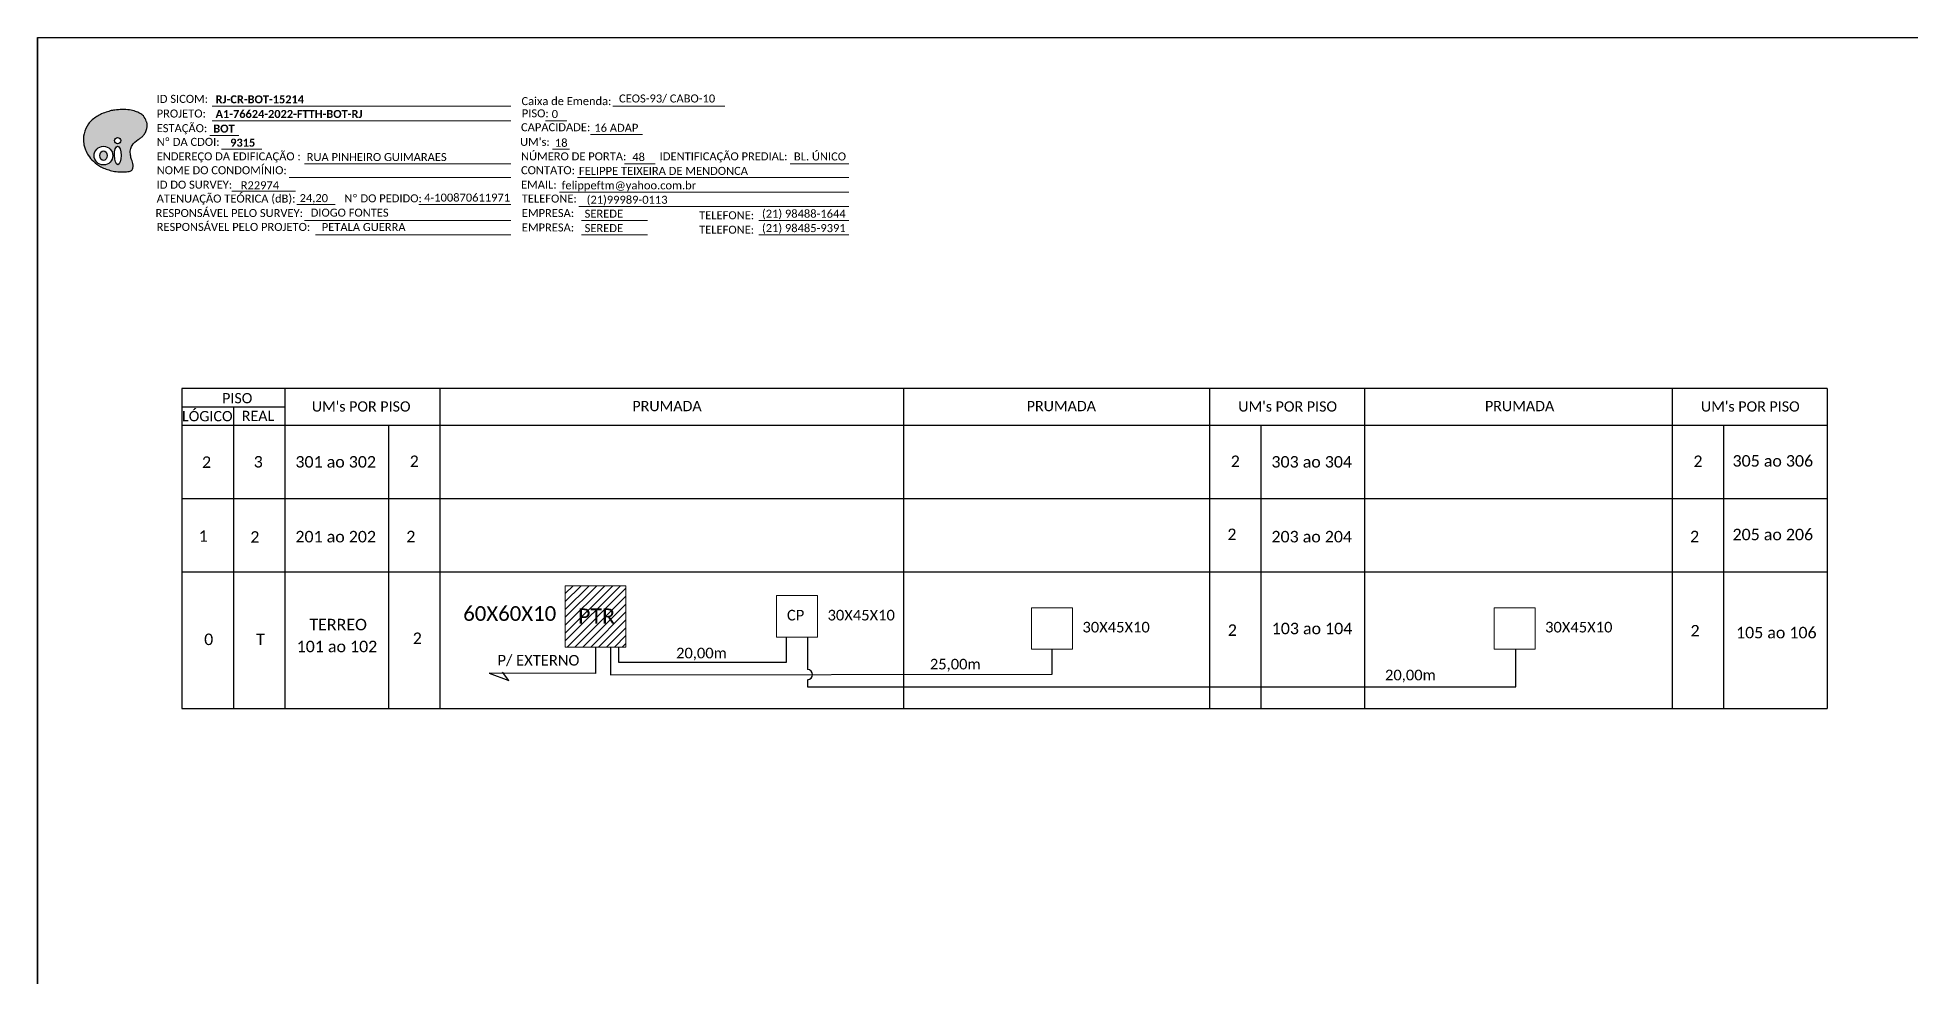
# Model space of a CAD drawing. Extents: x -4 to 837, y 1 to 595.
# Drawn here: x -3.8 to 415.9, y 384.9 to 595.3 of the extents above; entities that cross this region are included whole.
import ezdxf
from ezdxf.enums import TextEntityAlignment as Align

# ---------------------------------------------------------------- set-up
doc = ezdxf.new("R2010")
doc.units = 0
doc.styles.add('WMF-Calibri0', font='calibri.ttf')
doc.styles.add('WMF-Calibri1', font='calibrib.ttf')

# ---------------------------------------------------------------- blocks, each defined once
blk = doc.blocks.new('OI')
h = blk.add_hatch(color=40)
edge = h.paths.add_edge_path()
edge.add_spline(control_points=[(4.35, -0.67), (3.92, -0.99), (3.26, -1.5), (2.81, -2.59), (2.9, -3.5), (3.06, -4.27), (3.31, -4.85), (3.37, -5.39), (3.4, -5.88), (3.2, -6.4), (2.54, -6.61), (1.65, -6.63), (0.55, -6.67), (-0.56, -6.42), (-1.61, -6.14), (-2.77, -5.61), (-3.92, -4.77), (-4.89, -3.7), (-5.34, -2.65), (-5.6, -1.94), (-5.85, -0.96), (-5.71, 0.47), (-5.1, 2.02), (-4.14, 3.02), (-3.3, 3.61), (-2.37, 4.16), (-1.36, 4.44), (-0.56, 4.7), (0.79, 4.85), (2.24, 4.97), (3.79, 4.57), (4.67, 4.21), (5.44, 3.65), (5.76, 2.99), (6.03, 2.21), (6.01, 1.46), (5.72, 0.64), (5.31, 0.08), (4.88, -0.38), (4.51, -0.55), (4.35, -0.67)], knot_values=[0, 0, 0, 0, 1.60434, 2.417191, 3.427595, 4.282808, 4.776746, 5.304182, 5.888771, 6.258406, 6.858137, 7.79129, 8.986195, 10.124242, 11.187857, 12.242908, 13.953784, 15.414161, 16.515391, 17.349188, 17.675853, 19.552021, 21.515531, 22.568638, 23.63245, 24.621084, 25.782718, 26.745347, 27.142653, 29.870543, 31.004649, 31.921532, 32.709589, 33.801391, 34.042471, 35.192333, 35.971461, 36.628871, 37.254359, 37.836911, 37.836911, 37.836911, 37.836911], degree=3, periodic=0)
h.paths.add_polyline_path([(1.13, -0.87, -1), (-0.04, -0.87, -1)], flags=16)
edge = h.paths.add_edge_path(flags=16)
edge.add_ellipse((0.56, -3.59), major_axis=(-0.02, 1.71), ratio=0.361305, start_angle=0, end_angle=360)
h.paths.add_polyline_path([(-0.36, -3.62, -1), (-3.8, -3.62, -1)], flags=16)
edge = h.paths.add_edge_path(flags=0)
edge.add_ellipse((-2.08, -3.62), major_axis=(0, 0.885), ratio=0.758294, start_angle=0, end_angle=360)
at = {"color": 40}
for centre, radius in [((-2.08, -3.62), 1.72), ((0.54, -0.87), 0.587)]:
    blk.add_circle(centre, radius, dxfattribs=at)
blk.add_ellipse((-2.08, -3.62), major_axis=(0, 0.885), ratio=0.758294, start_param=-3.141592653589792, end_param=3.141592653589792, dxfattribs=at)
blk.add_ellipse((0.56, -3.59), major_axis=(-0.02, 1.71), ratio=0.361305, dxfattribs=at)
at = {"color": 40, "start_tangent": (-0.800898, -0.598801), "end_tangent": (-0.800898, -0.598801)}
blk.add_spline([(4.35, -0.67), (3.2, -1.78), (2.9, -2.54), (2.92, -3.55), (3.12, -4.38), (3.28, -4.85), (3.37, -5.37), (3.35, -5.95), (3.2, -6.29), (2.66, -6.55), (1.73, -6.63), (0.54, -6.62), (-0.58, -6.41), (-1.6, -6.11), (-2.56, -5.67), (-3.95, -4.67), (-4.89, -3.56), (-5.37, -2.56), (-5.64, -1.78), (-5.72, -1.46), (-5.63, 0.42), (-4.84, 2.22), (-4.13, 2.99), (-3.27, 3.62), (-2.4, 4.09), (-1.3, 4.47), (-0.37, 4.72), (0.02, 4.77), (2.75, 4.8), (3.85, 4.53), (4.69, 4.16), (5.31, 3.68), (5.85, 2.73), (5.93, 2.5), (5.94, 1.35), (5.67, 0.62), (5.29, 0.08), (4.84, -0.36), (4.35, -0.67)], degree=3, dxfattribs=at)

msp = doc.modelspace()

# ---------------------------------------------------------------- hatches: boundary and pattern name
h = msp.add_hatch()
h.set_pattern_fill('ANSI31', color=1, scale=10, style=0)
h.set_pattern_definition([(45, (-497.1666, 74.7376), (-0.8838835, 0.8838835), [])])
h.paths.add_polyline_path([(114.45, 458.7), (128.02, 458.7), (128.02, 472.46), (114.45, 472.46)])
h.paths.add_polyline_path([(116.46, 463.05), (126.54, 463.05), (126.54, 468.2), (116.46, 468.2)], flags=24)

# ---------------------------------------------------------------- linework, layer by layer
msp.add_line((-3.83, 595.26), (-3.83, 1.26))
at = {"color": 7}
msp.add_lwpolyline([(-3.83, 595.26), (837.17, 595.26), (837.17, 1.26), (-3.83, 1.26)], close=True, dxfattribs=at)
at = {"color": 7, "lineweight": 0}
for points in [[(35.28, 579.86), (102.25, 579.86)], [(125.09, 579.86), (150.22, 579.86)], [(35.28, 576.58), (102.25, 576.58)], [(110.04, 576.62), (114.79, 576.62)], [(34.76, 573.3), (41.31, 573.3)], [(120.09, 573.51), (131.71, 573.51)], [(37.42, 570.23), (46.44, 570.23)], [(55.99, 566.99), (102.25, 566.99)], [(111.59, 570.23), (115.42, 570.23)], [(127.68, 566.99), (134.62, 566.99)], [(164.85, 566.99), (177.99, 566.99)], [(52.58, 563.88), (102.25, 563.88)], [(117.21, 563.88), (177.99, 563.88)], [(39.74, 560.82), (53.96, 560.82)], [(113.17, 560.64), (177.99, 560.64)], [(54.28, 557.85), (62.88, 557.85)], [(55.99, 554.29), (102.25, 554.29)], [(81.65, 557.85), (102.27, 557.85)], [(117.45, 557.41), (177.99, 557.41)], [(118.06, 554.29), (132.86, 554.29)], [(157.8, 554.29), (177.99, 554.29)], [(58.48, 551.06), (102.25, 551.06)], [(118.06, 551.06), (132.86, 551.06)], [(157.8, 551.06), (177.99, 551.06)]]:
    msp.add_lwpolyline(points, dxfattribs=at)
for points in [[(397.19, 516.62), (28.52, 516.62), (28.52, 444.93), (397.19, 444.93)], [(51.67, 444.93), (51.67, 516.62)], [(86.39, 444.93), (86.39, 516.62)], [(190.21, 516.62), (190.21, 444.93)], [(258.8, 516.62), (258.8, 444.93)], [(293.52, 516.62), (293.52, 444.93)], [(362.47, 516.62), (362.47, 444.93)], [(397.19, 516.62), (397.19, 444.93)], [(40.1, 512.51), (40.1, 444.93)], [(28.52, 508.4), (397.19, 508.4)], [(74.81, 508.4), (74.81, 444.93)], [(270.37, 444.93), (270.37, 508.4)], [(374.04, 444.93), (374.04, 508.4)], [(28.52, 492.03), (397.19, 492.03)], [(28.52, 475.55), (397.19, 475.55)]]:
    msp.add_lwpolyline(points)
at = {"color": 0}
msp.add_lwpolyline([(28.52, 512.51), (51.67, 512.51)], dxfattribs=at)
at = {"color": 1, "lineweight": 0}
msp.add_lwpolyline([(114.45, 472.46), (128.02, 472.46), (128.02, 458.7), (114.45, 458.7)], close=True, dxfattribs=at)
at = {"lineweight": 0}
for points in [[(170.99, 470.24), (161.8, 470.24), (161.8, 460.92), (170.99, 460.92)], [(228.11, 467.54), (218.92, 467.54), (218.92, 458.23), (228.11, 458.23)], [(331.78, 467.54), (322.59, 467.54), (322.59, 458.23), (331.78, 458.23)]]:
    msp.add_lwpolyline(points, close=True, dxfattribs=at)
at = {"color": 1}
for points in [[(121.24, 458.71), (121.23, 452.82), (97.35, 452.86)], [(97.35, 452.86), (101.76, 451.26)], [(101.76, 451.26), (100.36, 453.09)]]:
    msp.add_lwpolyline(points, dxfattribs=at)
at = {"color": 3}
for points in [[(124.6, 458.7), (124.6, 452.47), (223.52, 452.62), (223.52, 458.23)], [(163.93, 460.92), (163.93, 455.24), (126.41, 455.24), (126.41, 458.7)], [(168.73, 460.92), (168.73, 453.67)], [(168.73, 451.41), (168.73, 449.79), (327.44, 449.79), (327.44, 458.23)]]:
    msp.add_lwpolyline(points, dxfattribs=at)
msp.add_arc((168.73, 452.54), 1.13, 270, 90, dxfattribs=at)

# ---------------------------------------------------------------- block references
at = {"color": 7, "xscale": 1.213923925163967, "yscale": 1.213923925163967, "zscale": 1.213923925163967, "rotation": 0.1532896023949059}
msp.add_blockref('OI', (13.47, 573.2), dxfattribs=at)

# ---------------------------------------------------------------- texts
at = {"color": 7, "lineweight": 0, "style": 'WMF-Calibri0'}
for s, height, p in [('ID SICOM:', 1.793, (22.88, 580.61)), ('Caixa de Emenda:', 1.7927, (104.63, 580.11)), ('PROJETO:', 1.793, (22.88, 577.33)), ('ESTAÇÃO:', 1.793, (22.88, 574.05)), ('CAPACIDADE:', 1.7927, (104.52, 574.26)), ('Nº DA CDOI:', 1.7927, (22.88, 570.98)), ("UM's:", 1.793, (104.32, 570.98)), ('ENDEREÇO DA EDIFICAÇÃO :', 1.7927, (22.88, 567.74)), ('NOME DO CONDOMÍNIO:', 1.7927, (22.88, 564.63)), ('NÚMERO DE PORTA:', 1.7927, (104.52, 567.74)), ('IDENTIFICAÇÃO PREDIAL:', 1.7927, (135.6, 567.74)), ('ID DO SURVEY:', 1.7927, (22.88, 561.39)), ('CONTATO:', 1.793, (104.52, 564.63)), ('EMAIL:', 1.793, (104.52, 561.39)), ('ATENUAÇÃO TEÓRICA (dB):', 1.7927, (22.88, 558.28)), ('Nº DO PEDIDO:', 1.7927, (64.93, 558.33)), ('TELEFONE:', 1.793, (104.7, 558.28)), ('RESPONSÁVEL PELO SURVEY:', 1.7927, (22.63, 555.04)), ('RESPONSÁVEL PELO PROJETO:', 1.7927, (22.88, 551.93)), ('EMPRESA:', 1.793, (104.7, 555.04)), ('TELEFONE:', 1.793, (144.44, 554.54)), ('EMPRESA:', 1.793, (104.7, 551.8)), ('TELEFONE:', 1.793, (144.44, 551.3))]:
    msp.add_text(s, height=height, dxfattribs=at).set_placement(p)
at = {"color": 7}
for s, height, style, p in [('RJ-CR-BOT-15214', 1.7927, 'WMF-Calibri1', (36.07, 580.51)), ('CEOS-93/ CABO-10', 1.7927, 'WMF-Calibri0', (126.48, 580.7)), ('BOT', 1.793, 'WMF-Calibri1', (35.56, 573.95)), ('A1-76624-2022-FTTH-BOT-RJ', 1.7927, 'WMF-Calibri1', (36.07, 577.23)), ('PISO:', 1.793, 'WMF-Calibri0', (104.7, 577.37)), ('0', 1.79, 'WMF-Calibri0', (111.4, 577.22)), (' 16 ADAP', 1.793, 'WMF-Calibri0', (120.32, 574.13)), ('18', 1.793, 'WMF-Calibri0', (112.12, 570.77)), ('RUA PINHEIRO GUIMARAES', 1.7927, 'WMF-Calibri0', (56.5, 567.58)), ('48', 1.793, 'WMF-Calibri0', (129.46, 567.59)), ('BL. ÚNICO', 1.793, 'WMF-Calibri0', (165.68, 567.71)), ('R22974 ', 1.793, 'WMF-Calibri0', (41.72, 561.26)), ('felippeftm@yahoo.com.br', 1.7927, 'WMF-Calibri0', (113.62, 561.24)), ('FELIPPE TEIXEIRA DE MENDONCA', 1.7927, 'WMF-Calibri0', (117.5, 564.48)), ('24,20', 1.793, 'WMF-Calibri0', (54.91, 558.38)), ('4-100870611971', 1.7927, 'WMF-Calibri0', (82.81, 558.5)), ('(21)99989-0113', 1.7927, 'WMF-Calibri0', (119.23, 558.01)), ('DIOGO FONTES', 1.7927, 'WMF-Calibri0', (57.39, 555.13)), ('SEREDE', 1.793, 'WMF-Calibri0', (118.77, 554.89)), ('(21) 98488-1644', 1.7927, 'WMF-Calibri0', (158.51, 554.89)), ('PETALA GUERRA', 1.7927, 'WMF-Calibri0', (59.88, 551.9)), ('SEREDE', 1.793, 'WMF-Calibri0', (118.77, 551.66)), ('(21) 98485-9391', 1.7927, 'WMF-Calibri0', (158.51, 551.66)), ('60X60X10', 3.278, 'WMF-Calibri0', (91.57, 464.59)), ('PTR', 3.433, 'WMF-Calibri0', (117.31, 463.93)), ('CP', 2.373, 'WMF-Calibri0', (164.11, 464.68)), ('30X45X10', 2.373, 'WMF-Calibri0', (173.21, 464.68)), ('30X45X10', 2.373, 'WMF-Calibri0', (230.33, 461.99)), ('30X45X10', 2.373, 'WMF-Calibri0', (334, 461.99))]:
    msp.add_text(s, height=height, dxfattribs=dict(at, style=style)).set_placement(p)
at = {"color": 7, "style": 'WMF-Calibri1'}
msp.add_text('9315', height=1.793, dxfattribs=at).set_placement((42.16, 570.8), align=Align.CENTER)
at = {"color": 0, "style": 'WMF-Calibri0'}
for s, p in [('  LÓGICO', (26.94, 509.29)), ('     PISO', (33.49, 513.32)), ("UM's POR PISO", (57.64, 511.46)), ('PRUMADA', (129.48, 511.55)), ('PRUMADA', (217.84, 511.55)), ("UM's POR PISO", (265.25, 511.46)), ('PRUMADA', (320.53, 511.55)), ("UM's POR PISO", (368.92, 511.46)), ('    REAL', (38.7, 509.35))]:
    msp.add_text(s, height=2.3, dxfattribs=at).set_placement(p)
at = {"color": 7, "linetype": 'Continuous', "style": 'WMF-Calibri0'}
for s, p in [('301 ao 302', (53.97, 498.92)), ('303 ao 304', (272.68, 498.92)), ('305 ao 306', (376, 499.13)), ('201 ao 202', (53.97, 482.16)), ('203 ao 204', (272.68, 482.16)), ('205 ao 206', (376, 482.64)), ('TERREO', (57.1, 462.47)), ('103 ao 104', (272.74, 461.59)), ('105 ao 106', (376.78, 460.67)), ('101 ao 102', (54.25, 457.56))]:
    msp.add_text(s, height=2.575, dxfattribs=at).set_placement(p)
at = {"color": 3, "style": 'WMF-Calibri0'}
for s, p in [('20,00m', (139.27, 456.19)), ('25,00m', (196.14, 453.71)), ('20,00m', (298.13, 451.27))]:
    msp.add_text(s, height=2.373, dxfattribs=at).set_placement(p)
at = {"color": 7, "style": 'WMF-Calibri0'}
msp.add_text('P/ EXTERNO', height=2.373, rotation=359.9273, dxfattribs=at).set_placement((99.25, 454.59))
at = {"color": 7, "linetype": 'Continuous', "style": 'WMF-Calibri0', "flags": 4}
for tag, p in [('2', (34.06, 500.14)), ('3', (45.64, 500.21)), ('2', (80.6, 500.33)), ('2', (264.58, 500.33)), ('2', (368.25, 500.33)), ('1', (33.31, 483.59)), ('2', (44.88, 483.37)), ('2', (79.84, 483.48)), ('2', (263.82, 483.96)), ('2', (367.5, 483.48)), ('0', (34.54, 460.45)), ('T', (46.12, 460.45)), ('2', (81.28, 460.68)), ('2', (263.92, 462.51)), ('2', (367.61, 462.38))]:
    msp.add_attdef(tag, text='XX', height=2.575, dxfattribs=at).set_placement(p, align=Align.MIDDLE_CENTER)

doc.saveas('drawing.dxf')
